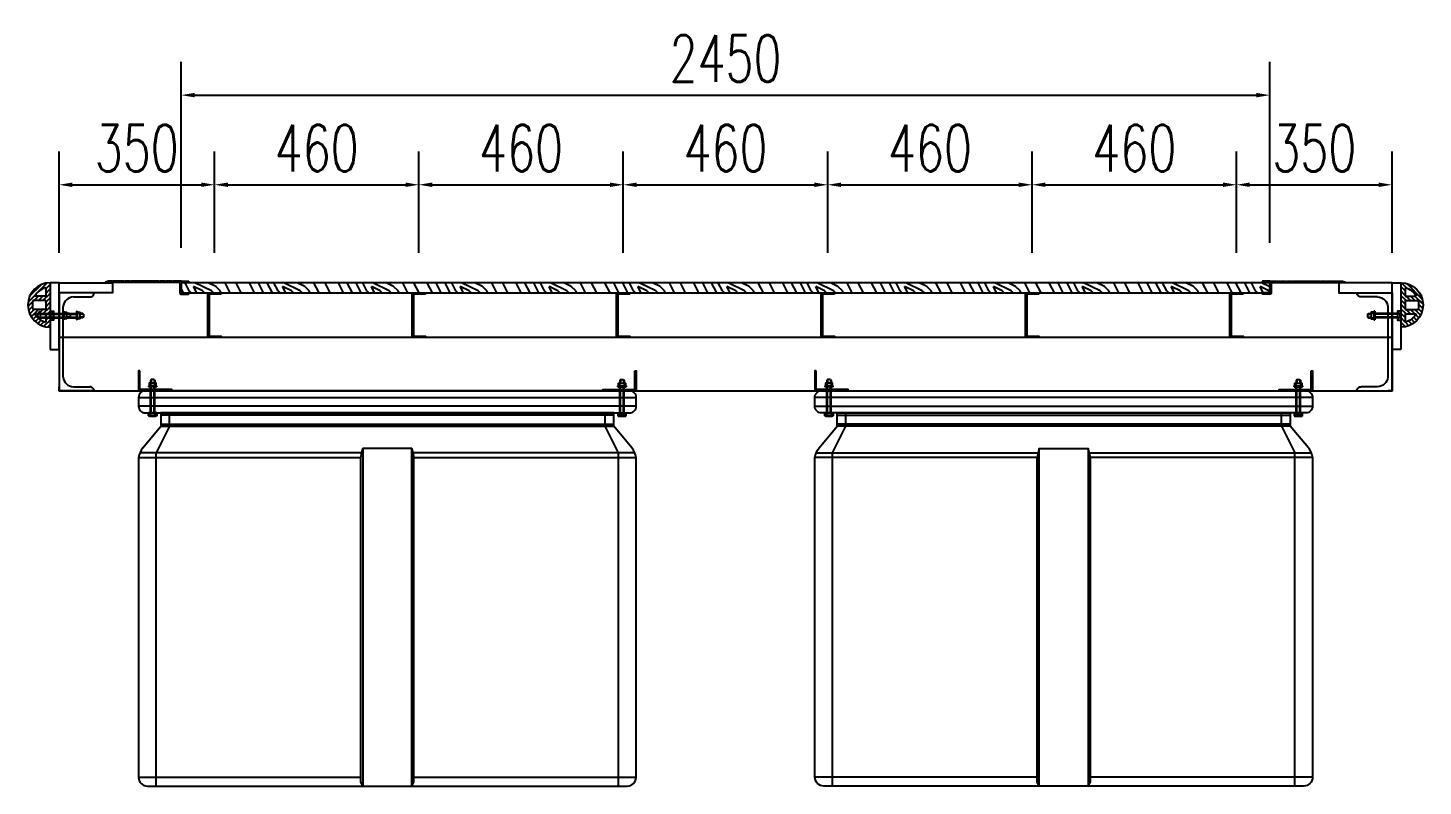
# Model space of a CAD drawing. Header units: millimetres. Extents: x 20612 to 158249, y -13511 to 156976.
# Drawn here: x 99082 to 102222, y 13575 to 15282 of the extents above; entities that cross this region are included whole.
import ezdxf

# ---------------------------------------------------------------- set-up
doc = ezdxf.new("R2010")
doc.units = ezdxf.units.MM
doc.header["$LTSCALE"] = 10
for name, color, linetype in [('W-_ANTICOLLISION防撞措施', 6, 'Continuous'), ('W-ALUMINUM_FRAME铝架', 30, 'Continuous'), ('W-FLOAT_BOWL浮筒', 253, 'Continuous'), ('W-MOUNTING固定方式', 5, 'Continuous'), ('W-STEEL_FRAME钢架', 3, 'Continuous'), ('W-STEEL_KEEL钢龙骨', 5, 'Continuous'), ('W-WOOD_FLOOR木地板', 30, 'Continuous'), ('螺栓', 146, 'Continuous')]:
    doc.layers.add(name, color=color, linetype=linetype)
doc.styles.add('STANDARD_T3', font='simplex.shx', dxfattribs={"width": 0.7, "bigfont": 'hztxt.shx'})
doc.dimstyles.new('W&&30', dxfattribs={"dimtxt": 105, "dimasz": 30, "dimexe": 75, "dimexo": 90, "dimgap": 30, "dimtad": 1, "dimdec": 0, "dimzin": 0, "dimdsep": 46, "dimtxsty": 'STANDARD_T3', "dimcen": 0.09, "dimclrd": 1, "dimclre": 1, "dimclrt": 7, "dimazin": 2, "dimtfac": 1, "dimtdec": 0, "dimtix": 1, "dimtmove": 2, "dimatfit": 3, "dimfxl": 100, "dimtolj": 1, "dimtzin": 0, "dimarcsym": 0})

# ---------------------------------------------------------------- blocks, each defined once
blk = doc.blocks.new('fxclm')
at = {"layer": 'W-FLOAT_BOWL浮筒'}
for p, q in [((0, 0), (1120, 0)), ((1120, -20), (0, -20)), ((69.9, -65), (69.9, -35)), ((1049.9, -65), (1049.9, -35)), ((9.3, -113.7), (49.9, -65)), ((69.9, -65), (39.9, -125)), ((1079.9, -125), (1049.9, -65)), ((1110.4, -113.7), (1069.9, -65)), ((39.9, -875), (39.9, -125)), ((499.9, -135), (504.9, -115)), ((614.9, -115), (619.9, -135)), ((1079.9, -875), (1079.9, -125)), ((-0.1, -135), (499.9, -135)), ((499.9, -865), (499.9, -135)), ((619.9, -865), (619.9, -135)), ((619.9, -135), (1119.9, -135)), ((-0.1, -855), (499.9, -855)), ((504.9, -875), (499.9, -865)), ((614.9, -875), (619.9, -865)), ((619.9, -855), (1119.9, -855))]:
    blk.add_line(p, q, dxfattribs=at)
blk.add_lwpolyline([(15, -35), (1105, -35, 0.414214), (1120, -20), (1120, 0, 0.414214), (1105, 15), (15, 15, 0.414214), (0, 0), (0, -20, 0.414214)], format="xyb", close=True, dxfattribs=at)
for points in [[(49.9, -65), (1069.9, -65), (1069.9, -35), (49.9, -35)], [(49.9, -60), (1069.9, -60), (1069.9, -40), (49.9, -40)], [(504.9, -875), (614.9, -875), (614.9, -115), (504.9, -115)]]:
    blk.add_lwpolyline(points, close=True, dxfattribs=at)
for points in [[(502.4, -125), (3.1, -125)], [(1116.7, -125), (617.4, -125)]]:
    blk.add_lwpolyline(points, dxfattribs=at)
blk.add_lwpolyline([(-0.1, -135), (-0.1, -855, 0.414214), (19.9, -875), (1099.9, -875, 0.414214), (1119.9, -855), (1119.9, -135)], format="xyb", dxfattribs=at)
for centre, start, end in [((59.2, -148.5), 145.0766, 167.1735), ((1060.6, -148.5), 12.8265, 34.9234)]:
    blk.add_arc(centre, 60.9, start, end, dxfattribs=at)
blk = doc.blocks.new('cg14')
at = {"layer": 'W-STEEL_FRAME钢架'}
for points in [[(9, 220), (0, 220), (0, 0), (9, 0)], [(79, 218.7), (79, 220), (0, 220), (0, 211)], [(9, 30.7), (9, 189.3)], [(32.5, 211), (69.2, 211)], [(79, 1.3), (79, 0), (0, 0), (0, 9)], [(32.5, 9), (69.2, 9)]]:
    blk.add_lwpolyline(points, dxfattribs=at)
for centre, radius, start, end in [((33.3, 186.6), 24.4, 91.8787, 173.6605), ((69.1, 221.2), 10.2, 269.6904, 345.712), ((33.3, 33.4), 24.4, 186.3395, 268.1213), ((69.1, -1.2), 10.2, 14.288, 90.3096)]:
    blk.add_arc(centre, radius, start, end, dxfattribs=at)
blk = doc.blocks.new('ls')
at = {"layer": '螺栓'}
for p, q in [((-9.6, -1), (-8.6, 0)), ((8.6, 0), (-8.6, 0)), ((9.6, -1), (8.6, 0)), ((-9.6, -1), (-9.6, -7.4)), ((9.6, -5.8), (9.6, -1)), ((-3.4, -82.7), (-4.8, -81.2))]:
    blk.add_line(p, q, dxfattribs=at)
for points in [[(-7.2, 0), (7.2, 0)], [(-4.8, 0), (-4.8, -5.8)], [(4.8, -5.8), (4.8, 0)], [(-9.6, -5.8), (9.6, -5.8), (9.6, -7.4), (-9.6, -7.4)], [(7.7, -5.8), (-7.7, -5.8)], [(-4.8, -5.8), (-4.8, -66.4)], [(-3.4, -5.8), (-3.4, -66.4)], [(3.4, -5.8), (3.4, -66.4)], [(4.8, -5.8), (4.8, -66.4)], [(9.6, -66.4), (-9.6, -66.4)], [(-9.6, -68.3), (-9.6, -66.4)], [(9.6, -68.3), (-9.6, -68.3)], [(7.7, -68.3), (7.7, -74.1), (-7.7, -74.1), (-7.7, -68.3)], [(-5.2, -74.1), (-5.2, -68.3)], [(-4.8, -81.2), (-4.8, -74.1)], [(-3.4, -82.7), (-3.4, -74.1)], [(3.4, -82.7), (-3.4, -82.7)], [(3.4, -82.7), (3.4, -74.1)], [(3.4, -82.7), (4.8, -81.2)], [(4.8, -81.2), (4.8, -74.1)], [(5.2, -68.3), (5.2, -74.1)], [(9.6, -66.4), (9.6, -68.3)]]:
    blk.add_lwpolyline(points, dxfattribs=at)
for points in [[(-7.4, -0.2), (-6.5, -0.6), (-5.6, -0.6), (-4.8, -0.1)], [(-4.8, 0), (-1.7, -1.1), (1.7, -1.1), (4.8, 0)], [(4.8, -0.1), (5.6, -0.6), (6.5, -0.6), (7.4, -0.2)]]:
    blk.add_open_spline(points, degree=3, dxfattribs=at)
blk = doc.blocks.new('*U51')
at = {"layer": 'W-STEEL_KEEL钢龙骨'}
blk.add_lwpolyline([(15, 47), (12, 47), (-12, 47), (-12, -47), (12, -47), (15, -47), (15, -50), (-15, -50), (-15, 50), (15, 50)], close=True, dxfattribs=at)
blk = doc.blocks.new('*U52')
at = {"layer": 'W-STEEL_KEEL钢龙骨', "color": 0, "linetype": 'ByBlock', "lineweight": -2, "transparency": 16777216}
for p in [(0, 0), (460, 0), (920, 0), (1380, 0), (1840, 0), (2300, 0)]:
    blk.add_blockref('*U51', p, dxfattribs=at)
blk = doc.blocks.new('lgb')
at = {"layer": 'W-ALUMINUM_FRAME铝架', "color": 4}
for p, q in [((-170.6, 11), (-170.6, 10.6)), ((-163.3, 13.3), (-170.4, 11.3)), ((-3.1, 10.3), (-170.3, 10.3)), ((-156.2, 13.3), (-163.3, 13.3)), ((-133.9, 13.3), (-155, 13.3)), ((-128.9, 13.3), (-132.8, 13.3)), ((-128.9, 13.3), (-132.8, 13.3)), ((-123.9, 13.3), (-127.8, 13.3)), ((-123.9, 13.3), (-127.8, 13.3)), ((-118.9, 13.3), (-122.8, 13.3)), ((-118.9, 13.3), (-122.8, 13.3)), ((-113.9, 13.3), (-117.8, 13.3)), ((-113.9, 13.3), (-117.8, 13.3)), ((-108.9, 13.3), (-112.8, 13.3)), ((-108.9, 13.3), (-112.8, 13.3)), ((-103.9, 13.3), (-107.8, 13.3)), ((-103.9, 13.3), (-107.8, 13.3)), ((-50.2, 13.3), (-102.8, 13.3)), ((-45.2, 13.3), (-49, 13.3)), ((-40.2, 13.3), (-44, 13.3)), ((-35.2, 13.3), (-39, 13.3)), ((-30.2, 13.3), (-34, 13.3)), ((-25.2, 13.3), (-29, 13.3)), ((-20.2, 13.3), (-24, 13.3)), ((-0.1, 13.3), (-19, 13.3)), ((-3.1, 10.3), (-2.9, -13.7)), ((-0.1, 8.3), (0.1, -11.7)), ((-0.9, -15.7), (16.1, -15.7)), ((1.1, -12.7), (16.1, -12.7)), ((17.1, -13.7), (17.1, -14.7))]:
    blk.add_line(p, q, dxfattribs=at)
at = {"layer": 'W-ALUMINUM_FRAME铝架', "color": 4, "linetype": 'ByBlock', "lineweight": 0, "ltscale": 0.5}
for p, q in [((-155.7, 12.8), (-156, 13.3)), ((-155.1, 13.3), (-155.4, 12.8)), ((-133.5, 12.8), (-133.8, 13.3)), ((-132.9, 13.3), (-133.2, 12.8)), ((-128.5, 12.8), (-128.8, 13.3)), ((-127.9, 13.3), (-128.2, 12.8)), ((-123.5, 12.8), (-123.8, 13.3)), ((-122.9, 13.3), (-123.2, 12.8)), ((-118.5, 12.8), (-118.8, 13.3)), ((-117.9, 13.3), (-118.2, 12.8)), ((-113.5, 12.8), (-113.8, 13.3)), ((-112.9, 13.3), (-113.2, 12.8)), ((-108.5, 12.8), (-108.8, 13.3)), ((-107.9, 13.3), (-108.2, 12.8)), ((-103.5, 12.8), (-103.8, 13.3)), ((-102.9, 13.3), (-103.2, 12.8)), ((-49.7, 12.8), (-50, 13.3)), ((-49.1, 13.3), (-49.4, 12.8)), ((-44.7, 12.8), (-45, 13.3)), ((-44.1, 13.3), (-44.4, 12.8)), ((-39.7, 12.8), (-40, 13.3)), ((-39.1, 13.3), (-39.4, 12.8)), ((-34.7, 12.8), (-35, 13.3)), ((-34.1, 13.3), (-34.4, 12.8)), ((-29.7, 12.8), (-30, 13.3)), ((-29.1, 13.3), (-29.4, 12.8)), ((-24.7, 12.8), (-25, 13.3)), ((-24.1, 13.3), (-24.4, 12.8)), ((-19.7, 12.8), (-20, 13.3)), ((-19.1, 13.3), (-19.4, 12.8))]:
    blk.add_line(p, q, dxfattribs=at)
at = {"layer": 'W-ALUMINUM_FRAME铝架', "color": 4}
blk.add_lwpolyline([(-0.1, 13.3), (15.9, 13.3, -0.414214), (16.9, 12.3), (16.9, 11.3, -0.414214), (15.9, 10.3), (1.9, 10.3)], format="xyb", dxfattribs=at)
for centre, radius, start, end in [((-170.3, 11), 0.3, 105.8879, 180), ((-170.3, 10.6), 0.3, 180, 270), ((1.9, 8.3), 2, 90, 180), ((-0.9, -13.7), 2, 180, 270), ((1.1, -11.7), 1, 180, 270), ((16.1, -13.7), 1, 0, 90), ((16.1, -14.7), 1, 270, 0)]:
    blk.add_arc(centre, radius, start, end, dxfattribs=at)
at = {"layer": 'W-ALUMINUM_FRAME铝架', "color": 4, "linetype": 'ByBlock', "lineweight": 0, "ltscale": 0.5}
for centre, start, end in [((-156.2, 13.1), 45, 90), ((-155.6, 13), 225, 315), ((-155, 13.1), 90, 135), ((-133.9, 13.1), 45, 90), ((-133.3, 13), 225, 315), ((-132.8, 13.1), 90, 135), ((-128.9, 13.1), 45, 90), ((-128.3, 13), 225, 315), ((-127.8, 13.1), 90, 135), ((-123.9, 13.1), 45, 90), ((-123.3, 13), 225, 315), ((-122.8, 13.1), 90, 135), ((-118.9, 13.1), 45, 90), ((-118.3, 13), 225, 315), ((-117.8, 13.1), 90, 135), ((-113.9, 13.1), 45, 90), ((-113.3, 13), 225, 315), ((-112.8, 13.1), 90, 135), ((-108.9, 13.1), 45, 90), ((-108.3, 13), 225, 315), ((-107.8, 13.1), 90, 135), ((-103.9, 13.1), 45, 90), ((-103.3, 13), 225, 315), ((-102.8, 13.1), 90, 135), ((-50.2, 13.1), 45, 90), ((-49.6, 13), 225, 315), ((-49, 13.1), 90, 135), ((-45.2, 13.1), 45, 90), ((-44.6, 13), 225, 315), ((-44, 13.1), 90, 135), ((-40.2, 13.1), 45, 90), ((-39.6, 13), 225, 315), ((-39, 13.1), 90, 135), ((-35.2, 13.1), 45, 90), ((-34.6, 13), 225, 315), ((-34, 13.1), 90, 135), ((-30.2, 13.1), 45, 90), ((-29.6, 13), 225, 315), ((-29, 13.1), 90, 135), ((-25.2, 13.1), 45, 90), ((-24.6, 13), 225, 315), ((-24, 13.1), 90, 135), ((-20.2, 13.1), 45, 90), ((-19.6, 13), 225, 315), ((-19, 13.1), 90, 135)]:
    blk.add_arc(centre, 0.2, start, end, dxfattribs=at)
blk = doc.blocks.new('*D106')
at = {"layer": 'Defpoints', "color": 0, "transparency": 16777216}
for p in [(99502.3, 14928.6), (99152.3, 14685), (99502.3, 14685)]:
    blk.add_point(p, dxfattribs=at)
at = {"layer": 'W-WOOD_FLOOR木地板', "color": 1, "lineweight": -2, "transparency": 16777216}
for p, q in [((99152.3, 14775), (99152.3, 15003.6)), ((99502.3, 14775), (99502.3, 15003.6)), ((99182.3, 14928.6), (99472.3, 14928.6))]:
    blk.add_line(p, q, dxfattribs=at)
at = {"layer": 'W-WOOD_FLOOR木地板', "color": 1, "transparency": 16777216}
for points in [[(99182.3, 14933.6), (99182.3, 14923.6), (99152.3, 14928.6)], [(99472.3, 14933.6), (99472.3, 14923.6), (99502.3, 14928.6)]]:
    blk.add_solid(points, dxfattribs=at)
at = {"layer": 'W-WOOD_FLOOR木地板', "color": 7, "transparency": 16777216, "insert": (99327.3, 15011.1), "char_height": 105, "attachment_point": 5, "style": 'STANDARD_T3'}
blk.add_mtext('\\A1;350', dxfattribs=at)
blk = doc.blocks.new('*D107')
at = {"layer": 'Defpoints', "color": 0, "transparency": 16777216}
for p in [(99962.3, 14928.6), (99502.3, 14685), (99962.3, 14685)]:
    blk.add_point(p, dxfattribs=at)
at = {"layer": 'W-WOOD_FLOOR木地板', "color": 1, "lineweight": -2, "transparency": 16777216}
for p, q in [((99502.3, 14775), (99502.3, 15003.6)), ((99962.3, 14775), (99962.3, 15003.6)), ((99532.3, 14928.6), (99932.3, 14928.6))]:
    blk.add_line(p, q, dxfattribs=at)
at = {"layer": 'W-WOOD_FLOOR木地板', "color": 1, "transparency": 16777216}
for points in [[(99532.3, 14933.6), (99532.3, 14923.6), (99502.3, 14928.6)], [(99932.3, 14933.6), (99932.3, 14923.6), (99962.3, 14928.6)]]:
    blk.add_solid(points, dxfattribs=at)
at = {"layer": 'W-WOOD_FLOOR木地板', "color": 7, "transparency": 16777216, "insert": (99732.3, 15011.1), "char_height": 105, "attachment_point": 5, "style": 'STANDARD_T3'}
blk.add_mtext('\\A1;460', dxfattribs=at)
blk = doc.blocks.new('*D108')
at = {"layer": 'Defpoints', "color": 0, "transparency": 16777216}
for p in [(100422.3, 14928.6), (99962.3, 14685), (100422.3, 14685)]:
    blk.add_point(p, dxfattribs=at)
at = {"layer": 'W-WOOD_FLOOR木地板', "color": 1, "lineweight": -2, "transparency": 16777216}
for p, q in [((99962.3, 14775), (99962.3, 15003.6)), ((100422.3, 14775), (100422.3, 15003.6)), ((99992.3, 14928.6), (100392.3, 14928.6))]:
    blk.add_line(p, q, dxfattribs=at)
at = {"layer": 'W-WOOD_FLOOR木地板', "color": 1, "transparency": 16777216}
for points in [[(99992.3, 14933.6), (99992.3, 14923.6), (99962.3, 14928.6)], [(100392.3, 14933.6), (100392.3, 14923.6), (100422.3, 14928.6)]]:
    blk.add_solid(points, dxfattribs=at)
at = {"layer": 'W-WOOD_FLOOR木地板', "color": 7, "transparency": 16777216, "insert": (100192.3, 15011.1), "char_height": 105, "attachment_point": 5, "style": 'STANDARD_T3'}
blk.add_mtext('\\A1;460', dxfattribs=at)
blk = doc.blocks.new('*D109')
at = {"layer": 'Defpoints', "color": 0, "transparency": 16777216}
for p in [(100882.3, 14928.6), (100422.3, 14685), (100882.3, 14685)]:
    blk.add_point(p, dxfattribs=at)
at = {"layer": 'W-WOOD_FLOOR木地板', "color": 1, "lineweight": -2, "transparency": 16777216}
for p, q in [((100422.3, 14775), (100422.3, 15003.6)), ((100882.3, 14775), (100882.3, 15003.6)), ((100452.3, 14928.6), (100852.3, 14928.6))]:
    blk.add_line(p, q, dxfattribs=at)
at = {"layer": 'W-WOOD_FLOOR木地板', "color": 1, "transparency": 16777216}
for points in [[(100452.3, 14933.6), (100452.3, 14923.6), (100422.3, 14928.6)], [(100852.3, 14933.6), (100852.3, 14923.6), (100882.3, 14928.6)]]:
    blk.add_solid(points, dxfattribs=at)
at = {"layer": 'W-WOOD_FLOOR木地板', "color": 7, "transparency": 16777216, "insert": (100652.3, 15011.1), "char_height": 105, "attachment_point": 5, "style": 'STANDARD_T3'}
blk.add_mtext('\\A1;460', dxfattribs=at)
blk = doc.blocks.new('*D110')
at = {"layer": 'Defpoints', "color": 0, "transparency": 16777216}
for p in [(101342.3, 14928.6), (100882.3, 14685), (101342.3, 14685)]:
    blk.add_point(p, dxfattribs=at)
at = {"layer": 'W-WOOD_FLOOR木地板', "color": 1, "lineweight": -2, "transparency": 16777216}
for p, q in [((100882.3, 14775), (100882.3, 15003.6)), ((101342.3, 14775), (101342.3, 15003.6)), ((100912.3, 14928.6), (101312.3, 14928.6))]:
    blk.add_line(p, q, dxfattribs=at)
at = {"layer": 'W-WOOD_FLOOR木地板', "color": 1, "transparency": 16777216}
for points in [[(100912.3, 14933.6), (100912.3, 14923.6), (100882.3, 14928.6)], [(101312.3, 14933.6), (101312.3, 14923.6), (101342.3, 14928.6)]]:
    blk.add_solid(points, dxfattribs=at)
at = {"layer": 'W-WOOD_FLOOR木地板', "color": 7, "transparency": 16777216, "insert": (101112.3, 15011.1), "char_height": 105, "attachment_point": 5, "style": 'STANDARD_T3'}
blk.add_mtext('\\A1;460', dxfattribs=at)
blk = doc.blocks.new('*D111')
at = {"layer": 'Defpoints', "color": 0, "transparency": 16777216}
for p in [(101802.3, 14928.6), (101342.3, 14685), (101802.3, 14685)]:
    blk.add_point(p, dxfattribs=at)
at = {"layer": 'W-WOOD_FLOOR木地板', "color": 1, "lineweight": -2, "transparency": 16777216}
for p, q in [((101342.3, 14775), (101342.3, 15003.6)), ((101802.3, 14775), (101802.3, 15003.6)), ((101372.3, 14928.6), (101772.3, 14928.6))]:
    blk.add_line(p, q, dxfattribs=at)
at = {"layer": 'W-WOOD_FLOOR木地板', "color": 1, "transparency": 16777216}
for points in [[(101372.3, 14933.6), (101372.3, 14923.6), (101342.3, 14928.6)], [(101772.3, 14933.6), (101772.3, 14923.6), (101802.3, 14928.6)]]:
    blk.add_solid(points, dxfattribs=at)
at = {"layer": 'W-WOOD_FLOOR木地板', "color": 7, "transparency": 16777216, "insert": (101572.3, 15011.1), "char_height": 105, "attachment_point": 5, "style": 'STANDARD_T3'}
blk.add_mtext('\\A1;460', dxfattribs=at)
blk = doc.blocks.new('3')
at = {"layer": '螺栓'}
blk.add_line((-3.4, -75.3), (-4.8, -73.8), dxfattribs=at)
for points in [[(9.6, -7.4), (-9.6, -7.4)], [(-4.8, -7.4), (-4.8, -59)], [(-3.4, -7.4), (-3.4, -59)], [(3.4, -7.4), (3.4, -59)], [(4.8, -7.4), (4.8, -59)], [(9.6, -59), (-9.6, -59)], [(-9.6, -60.9), (-9.6, -59)], [(9.6, -60.9), (-9.6, -60.9)], [(7.7, -60.9), (7.7, -66.7), (-7.7, -66.7), (-7.7, -60.9)], [(-5.2, -66.7), (-5.2, -60.9)], [(5.2, -60.9), (5.2, -66.7)], [(9.6, -59), (9.6, -60.9)], [(-4.8, -73.8), (-4.8, -66.7)], [(-3.4, -75.3), (-3.4, -66.7)], [(3.4, -75.3), (-3.4, -75.3)], [(3.4, -75.3), (3.4, -66.7)], [(3.4, -75.3), (4.8, -73.8)], [(4.8, -73.8), (4.8, -66.7)]]:
    blk.add_lwpolyline(points, dxfattribs=at)
blk.add_arc((0, -14.2), 11.8, 35.6531, 144.3469, dxfattribs=at)
blk.add_open_spline([(-4.8, -0.1), (-4.8, -0.1), (-4.8, -0.1), (-4.8, -0.1)], degree=3, dxfattribs=at)
blk = doc.blocks.new('fzt')
h = blk.add_hatch()
h.set_pattern_fill('橡胶', color=256, scale=2)
h.set_pattern_definition([(45, (-2124153.6965, -537311.837), (-5.000000133, 5.000000133), []), (135, (-2124142.565, -537311.837), (-5.000000133, -5.000000133), [1.6, -5.471068])])
h.paths.add_polyline_path([(0, 0, 1), (0, -100)])
h.paths.add_polyline_path([(-10, -30), (-34.6, -30, -0.201283), (-10, -11.3)], flags=16)
h.paths.add_polyline_path([(-10, -40), (-10, -60), (-38.7, -60, -0.127017), (-38.7, -40)], flags=16)
h.paths.add_polyline_path([(-10, -70), (-10, -88.7, -0.201283), (-34.6, -70)], flags=16)
for p, q in [((0, 0), (0, -100)), ((-10, -30), (-34.6, -30)), ((-10, -11.3), (-10, -30)), ((-10, -40), (-38.7, -40)), ((-10, -60), (-38.7, -60)), ((-10, -40), (-10, -60)), ((-10, -70), (-34.6, -70)), ((-10, -70), (-10, -88.7))]:
    blk.add_line(p, q)
for radius, start, end in [(50, 90, 270), (40, 104.4775, 150), (40, 165.5225, 194.4775), (40, 210, 255.5225)]:
    blk.add_arc((0, -50), radius, start, end)
blk = doc.blocks.new('*D230')
at = {"layer": 'Defpoints', "color": 0, "transparency": 16777216}
for p in [(102152.3, 14928.6), (101802.3, 14685), (102152.3, 14685)]:
    blk.add_point(p, dxfattribs=at)
at = {"layer": 'W-WOOD_FLOOR木地板', "color": 1, "lineweight": -2, "transparency": 16777216}
for p, q in [((101802.3, 14775), (101802.3, 15003.6)), ((102152.3, 14775), (102152.3, 15003.6)), ((101832.3, 14928.6), (102122.3, 14928.6))]:
    blk.add_line(p, q, dxfattribs=at)
at = {"layer": 'W-WOOD_FLOOR木地板', "color": 1, "transparency": 16777216}
for points in [[(101832.3, 14933.6), (101832.3, 14923.6), (101802.3, 14928.6)], [(102122.3, 14933.6), (102122.3, 14923.6), (102152.3, 14928.6)]]:
    blk.add_solid(points, dxfattribs=at)
at = {"layer": 'W-WOOD_FLOOR木地板', "color": 7, "transparency": 16777216, "insert": (101977.3, 15011.1), "char_height": 105, "attachment_point": 5, "style": 'STANDARD_T3'}
blk.add_mtext('\\A1;350', dxfattribs=at)
blk = doc.blocks.new('*D231')
at = {"layer": 'Defpoints', "color": 0, "transparency": 16777216}
for p in [(101877.3, 15130.3), (99427.3, 14696.5), (101877.3, 14708)]:
    blk.add_point(p, dxfattribs=at)
at = {"layer": 'W-STEEL_FRAME钢架', "color": 1, "lineweight": -2, "transparency": 16777216}
for p, q in [((99427.3, 14786.5), (99427.3, 15205.3)), ((101877.3, 14798), (101877.3, 15205.3)), ((99457.3, 15130.3), (101847.3, 15130.3))]:
    blk.add_line(p, q, dxfattribs=at)
at = {"layer": 'W-STEEL_FRAME钢架', "color": 1, "transparency": 16777216}
for points in [[(99457.3, 15135.3), (99457.3, 15125.3), (99427.3, 15130.3)], [(101847.3, 15135.3), (101847.3, 15125.3), (101877.3, 15130.3)]]:
    blk.add_solid(points, dxfattribs=at)
at = {"layer": 'W-STEEL_FRAME钢架', "color": 7, "transparency": 16777216, "insert": (100652.3, 15212.8), "char_height": 105, "attachment_point": 5, "style": 'STANDARD_T3'}
blk.add_mtext('\\A1;2450', dxfattribs=at)

msp = doc.modelspace()

# ---------------------------------------------------------------- hatches: boundary and pattern name
at = {"layer": 'W-WOOD_FLOOR木地板'}
h = msp.add_hatch(dxfattribs=at)
h.set_pattern_fill('木纹03', color=256, scale=100, angle=90)
h.set_pattern_definition([(90, (-1498474.87, -2461770.6), (-200, 200), [10, -190]), (180, (-1498544.87, -2461690.6), (-200, -200), [20, -180]), (135, (-1498524.87, -2461730.6), (-199.998082, 1e-14), [14.14, -42.42, 14.14, -28.28, 99, -85]), (135, (-1498464.87, -2461780.6), (-200, 1e-14), [14.142, -28.284, 14.142, -226.2]), (135, (-1498484.87, -2461710.6), (-200, 1e-14), [14.142, -268.700712]), (135, (-1498474.87, -2461690.6), (-200, 1e-14), [14.142, -268.700712]), (135, (-1498494.87, -2461720.6), (-200, 1e-14), [14.142, -268.700712]), (135, (-1498504.87, -2461730.6), (-200, 1e-14), [28.284, -254.558712]), (135, (-1498654.87, -2461680.6), (-200, 1e-14), [28.284, -254.558712]), (135, (-1498514.87, -2461750.6), (-200, 1e-14), [56.568, -226.274712]), (135, (-1498524.87, -2461760.6), (-200, 1e-14), [56.568, -226.274712]), (135, (-1498584.87, -2461630.6), (-200, 1e-14), [56.568, -226.274712]), (135, (-1498544.87, -2461770.6), (-200, 1e-14), [42.4264, -240.416312]), (135, (-1498574.87, -2461810.6), (-200, 1e-14), [42.4264, -240.416312]), (135, (-1498554.87, -2461790.6), (-200, 1e-14), [42.4264, -240.416312]), (135, (-1498614.87, -2461660.6), (-200, 1e-14), [70.71068, -212.132032]), (135, (-1498624.87, -2461680.6), (-200, 1e-14), [70.71068, -212.132032]), (135, (-1498574.87, -2461660.6), (-200, 1e-14), [98.994949, -183.847763]), (116.5650512, (-1498494.87, -2461750.6), (-8e-08, 200), [22.360678, -424.852916]), (116.5650512, (-1498554.87, -2461710.6), (-8e-08, 200), [22.360678, -424.852916]), (116.5650512, (-1498534.87, -2461720.6), (-8e-08, 200), [22.360678, -424.852916]), (116.5650512, (-1498474.87, -2461760.6), (-8e-08, 200), [44.72136, -402.492235]), (116.5650512, (-1498564.87, -2461720.6), (-8e-08, 200), [67.082039, -380.131556]), (116.5650512, (-1498574.87, -2461740.6), (-8e-08, 200), [89.442719, -357.770876]), (116.5650512, (-1498584.87, -2461760.6), (-8e-08, 200), [89.442719, -357.770876]), (116.5650512, (-1498644.87, -2461790.6), (-8e-08, 200), [89.442719, -357.770876]), (116.5650512, (-1498624.87, -2461790.6), (-8e-08, 200), [111.8034, -335.410195]), (116.5650512, (-1498604.87, -2461780.6), (-8e-08, 200), [111.8034, -335.410195]), (153.4349488, (-1498524.87, -2461710.6), (-200, 1e-08), [22.360678, -424.852916]), (153.4349488, (-1498504.87, -2461740.6), (-200, 1e-08), [22.360678, -424.852916]), (153.4349488, (-1498474.87, -2461770.6), (-200, 1e-08), [44.72136, -402.492235]), (153.4349488, (-1498504.87, -2461710.6), (-200, 1e-08), [44.72136, -402.492235]), (153.4349488, (-1498464.87, -2461790.6), (-200, 1e-08), [67.082039, -380.131556]), (153.4349488, (-1498464.87, -2461810.6), (-200, 1e-08), [89.442719, -357.770876]), (153.4349488, (-1498474.87, -2461630.6), (-200, 1e-08), [89.442719, -357.770876]), (153.4349488, (-1498494.87, -2461700.6), (-200, 1e-08), [89.442719, -357.770876]), (153.4349488, (-1498474.87, -2461660.6), (-200, 1e-08), [111.8034, -335.410195]), (153.4349488, (-1498484.87, -2461680.6), (-200, 1e-08), [111.8034, -335.410195])])
h.paths.add_polyline_path([(101877.3, 14708), (99427.3, 14708), (99427.3, 14685), (101877.3, 14685)])

# ---------------------------------------------------------------- linework, layer by layer
at = {"layer": 'W-MOUNTING固定方式'}
for points in [[(99334.3, 14510), (99331.3, 14510), (99331.3, 14465), (99406.3, 14465), (99406.3, 14468), (99403.3, 14468), (99334.3, 14468), (99334.3, 14507)], [(100448.1, 14510), (100451.1, 14510), (100451.1, 14465), (100376.1, 14465), (100376.1, 14468), (100379.1, 14468), (100448.1, 14468), (100448.1, 14507)], [(100856.5, 14510), (100853.5, 14510), (100853.5, 14465), (100928.5, 14465), (100928.5, 14468), (100925.5, 14468), (100856.5, 14468), (100856.5, 14507)], [(101970.3, 14510), (101973.3, 14510), (101973.3, 14465), (101898.3, 14465), (101898.3, 14468), (101901.3, 14468), (101970.3, 14468), (101970.3, 14507)], [(101970.3, 14510), (101973.3, 14510), (101973.3, 14465), (101898.3, 14465), (101898.3, 14468), (101901.3, 14468), (101970.3, 14468), (101970.3, 14507)]]:
    msp.add_lwpolyline(points, close=True, dxfattribs=at)
at = {"layer": 'W-STEEL_FRAME钢架'}
msp.add_lwpolyline([(99152.3, 14465), (102152.3, 14465), (102152.3, 14585), (99152.3, 14585)], close=True, dxfattribs=at)
at = {"layer": 'W-WOOD_FLOOR木地板'}
for points in [[(99132.3, 14558), (99152.3, 14558), (99152.3, 14685), (99152.3, 14685), (99152.3, 14708), (99132.3, 14708), (99132.3, 14644.3), (99139.6, 14644.4), (99139.7, 14624.1), (99132.3, 14623.9)], [(99152.3, 14708), (99272.3, 14708), (99272.3, 14685), (99152.3, 14685)], [(99427.3, 14685), (101877.3, 14685), (101877.3, 14708), (99427.3, 14708)], [(102152.3, 14708), (102032.3, 14708), (102032.3, 14685), (102152.3, 14685)], [(102172.3, 14558), (102152.3, 14558), (102152.3, 14685), (102152.3, 14685), (102152.3, 14708), (102172.3, 14708), (102172.3, 14644.3), (102165, 14644.4), (102164.9, 14624.1), (102172.3, 14623.9)]]:
    msp.add_lwpolyline(points, close=True, dxfattribs=at)

# ---------------------------------------------------------------- block references
at = {"layer": 'W-_ANTICOLLISION防撞措施'}
msp.add_blockref('fzt', (99132.3, 14708), dxfattribs=at)
at = {"layer": 'W-_ANTICOLLISION防撞措施', "xscale": -1}
msp.add_blockref('fzt', (102172.3, 14708), dxfattribs=at)
at = {"layer": 'W-_ANTICOLLISION防撞措施'}
for p, rotation in [((99102.3, 14634.2), 90), ((99132.3, 14634.2), 90.00000000000001)]:
    msp.add_blockref('3', p, dxfattribs=dict(at, rotation=rotation))
at = {"layer": 'W-_ANTICOLLISION防撞措施', "xscale": -1, "rotation": 270}
msp.add_blockref('3', (102172.3, 14634.2), dxfattribs=at)
at = {"layer": 'W-FLOAT_BOWL浮筒'}
msp.add_blockref('fxclm', (99331.3, 14450), dxfattribs=at)
at = {"layer": 'W-FLOAT_BOWL浮筒', "xscale": -1}
msp.add_blockref('fxclm', (101973.3, 14450), dxfattribs=at)
at = {"layer": 'W-STEEL_FRAME钢架'}
msp.add_blockref('cg14', (99152.3, 14465), dxfattribs=at)
at = {"layer": 'W-STEEL_FRAME钢架', "xscale": -1}
msp.add_blockref('cg14', (102152.3, 14465), dxfattribs=at)
at = {"layer": 'W-STEEL_KEEL钢龙骨'}
msp.add_blockref('*U52', (99502.3, 14635), dxfattribs=at)
at = {"layer": 'W-STEEL_KEEL钢龙骨', "xscale": -1, "rotation": 180}
for p in [(99363.1, 14407.7), (100885.3, 14407.7)]:
    msp.add_blockref('ls', p, dxfattribs=at)
at = {"layer": 'W-STEEL_KEEL钢龙骨', "rotation": 180}
for p in [(100419.3, 14407.7), (101941.5, 14407.7)]:
    msp.add_blockref('ls', p, dxfattribs=at)
at = {"layer": 'W-WOOD_FLOOR木地板'}
msp.add_blockref('lgb', (99427.3, 14698.2), dxfattribs=at)
at = {"layer": 'W-WOOD_FLOOR木地板', "xscale": -1}
msp.add_blockref('lgb', (101877.3, 14698.2), dxfattribs=at)

# ---------------------------------------------------------------- dimensions: what is measured, and where the dimension line sits
at = {"layer": 'W-STEEL_FRAME钢架'}
dim = msp.add_linear_dim(base=(101877.3, 15130.3), p1=(99427.3, 14696.5), p2=(101877.3, 14708), dimstyle='W&&30', dxfattribs=at)
dim.commit()
dim.dimension.update_dxf_attribs({"geometry": '*D231', "text_midpoint": (100652.3, 15212.8)})
at = {"layer": 'W-WOOD_FLOOR木地板'}
for base, p1, p2, picture, middle in [((99502.3, 14928.6), (99152.3, 14685), (99502.3, 14685), '*D106', (99327.3, 15011.1)), ((99962.3, 14928.6), (99502.3, 14685), (99962.3, 14685), '*D107', (99732.3, 15011.1)), ((100422.3, 14928.6), (99962.3, 14685), (100422.3, 14685), '*D108', (100192.3, 15011.1)), ((100882.3, 14928.6), (100422.3, 14685), (100882.3, 14685), '*D109', (100652.3, 15011.1)), ((101342.3, 14928.6), (100882.3, 14685), (101342.3, 14685), '*D110', (101112.3, 15011.1)), ((101802.3, 14928.6), (101342.3, 14685), (101802.3, 14685), '*D111', (101572.3, 15011.1)), ((102152.3, 14928.6), (101802.3, 14685), (102152.3, 14685), '*D230', (101977.3, 15011.1))]:
    dim = msp.add_linear_dim(base=base, p1=p1, p2=p2, dimstyle='W&&30', dxfattribs=at)
    dim.commit()
    dim.dimension.update_dxf_attribs({"geometry": picture, "text_midpoint": middle})

doc.saveas('drawing.dxf')
